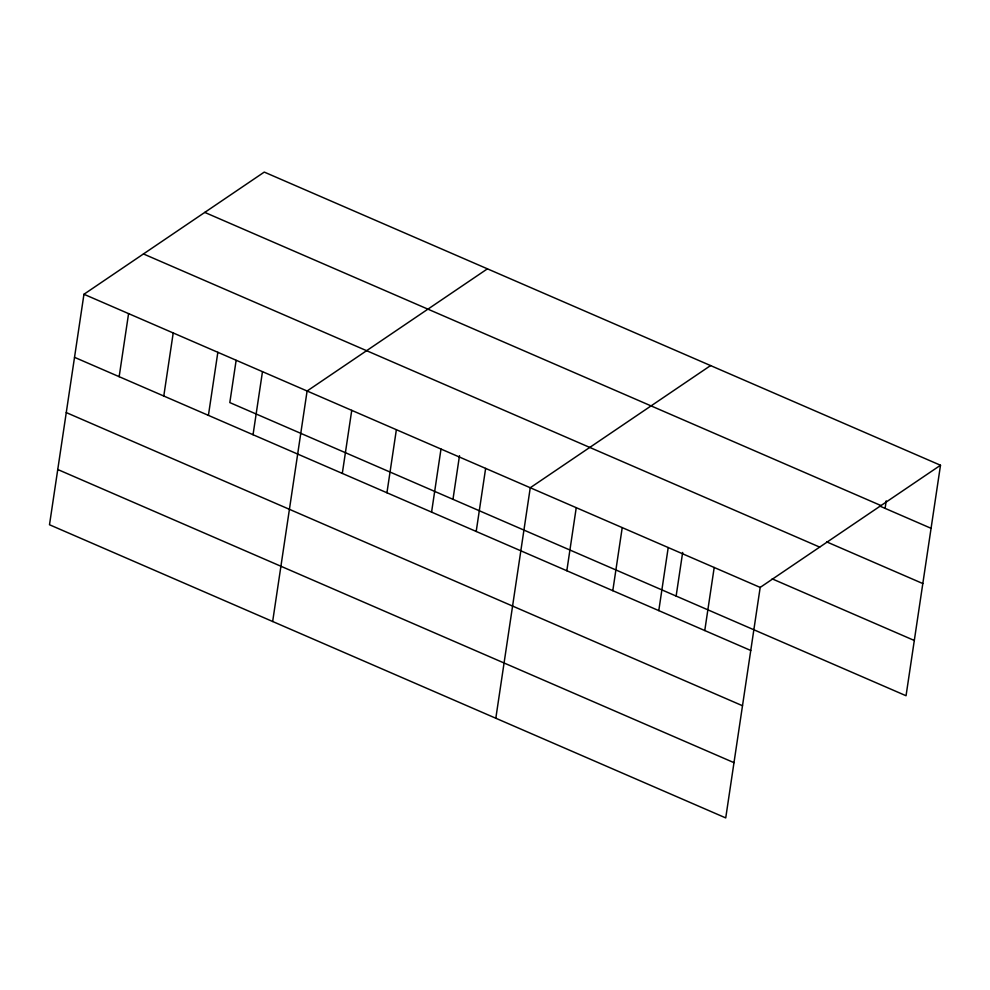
<?xml version="1.0" encoding="UTF-8"?>
<svg xmlns="http://www.w3.org/2000/svg" width="990" height="990" viewBox="0 0 990 990"><rect width="100%" height="100%" fill="white"/><g stroke="black" fill="none" stroke-linecap="round" stroke-linejoin="round"><path stroke-width="1.49" d="M83.952 294.265L49.5 524.75L725.732 817.913L760.184 587.417L940.5 465.25L264.268 172.087L83.952 294.265L760.184 587.417M119.159 376.67L128.576 313.62M163.783 396.025L173.213 332.962M208.42 415.367L217.837 352.316M236.127 360.41L229.816 402.584L906.048 695.735L940.5 465.25M253.044 434.721L262.474 371.658M272.658 621.497L307.098 391.013L487.427 268.835M342.305 473.418L351.735 410.355M386.942 492.76L396.371 429.71M431.578 512.115L440.996 449.052M452.975 499.319L459.496 455.697M476.202 531.457L485.632 468.406M495.817 718.233L530.256 487.748L710.585 365.57M566.825 570.747L576.242 507.684M612.798 590.683L622.227 527.62M658.783 610.62L668.213 547.557M676.133 596.067L682.654 552.445M704.769 630.543L714.198 567.493M885.097 508.377L886.211 500.866M204.757 212.404L880.989 505.568M879.516 505.952L931.07 528.314M826.675 541.876L922.816 583.556M143.451 253.947L819.683 547.099M772.175 578.865L914.315 640.481M74.522 357.328L750.754 650.48M66.268 412.582L742.5 705.734M57.754 469.507L733.986 762.659"/></g></svg>
